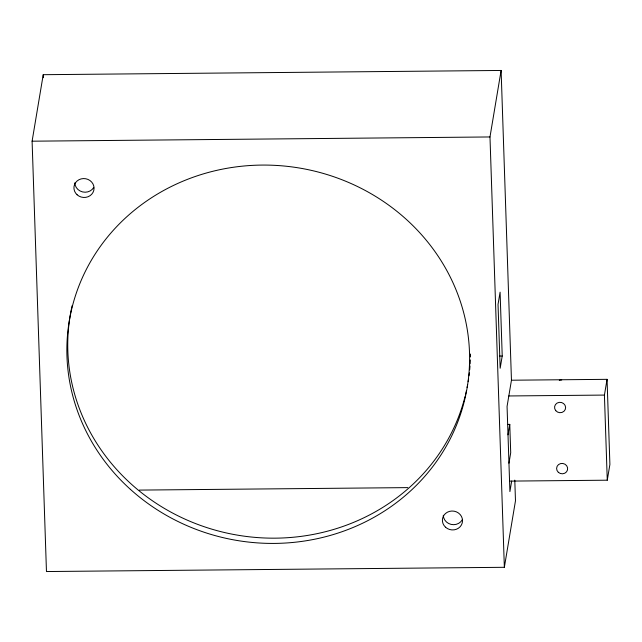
<?xml version="1.0" encoding="UTF-8"?>
<svg xmlns="http://www.w3.org/2000/svg" width="642" height="642" viewBox="0 0 642 642"><rect width="100%" height="100%" fill="white"/><g stroke="black" fill="none" stroke-linecap="round" stroke-linejoin="round"><path stroke-width="0.96" d="M514.788 480.12L515.478 500.808L504.355 567.303L46.465 571.541L32.1 141.192L43.231 74.697L501.113 70.459L511.457 380.216L507.06 406.466L509.909 491.587L511.666 481.091M504.355 567.303L489.982 136.955L501.113 70.459M502.221 356.005L500.166 368.251L498.031 304.412L500.086 292.166L502.221 356.005L499.388 356.029M508.007 434.835L509.764 424.378L507.878 424.394M508.962 463.211L510.711 452.746L509.764 424.378M509.772 481.107L607.268 480.2L604.419 395.079L607.059 379.334L511.457 380.216M607.268 480.2L609.9 464.455L607.059 379.334M32.1 141.192L489.982 136.955M508.817 395.962L604.419 395.079M139.33 490.095L407.766 487.615M43.231 74.697L43.327 77.698M467.641 384.614A201.708 188.812 9.5 0 1 467.087 387.527M466.485 390.424A201.708 188.812 9.5 0 1 465.619 394.26M465.153 396.162A201.708 188.812 9.5 0 1 225.149 532.675A201.708 188.812 9.5 0 1 72.145 305.648M470.474 354.023A201.708 188.812 9.5 0 1 470.434 356.984M470.337 359.953A201.708 188.812 9.5 0 1 470.145 363.918M470.008 365.9A201.708 188.812 9.5 0 1 469.679 369.864M469.366 372.833A201.708 188.812 9.5 0 1 469.013 375.795M468.604 378.748A201.708 188.812 9.5 0 1 468.146 381.685M462.208 519.876A10.087 9.437 9.5 0 1 451.037 524.386A10.087 9.437 9.5 0 1 443.277 515.325M93.748 187.416A10.087 9.437 9.5 0 1 82.577 191.926A10.087 9.437 9.5 0 1 74.809 182.858M559.294 380.313A12.607 11.797 9.5 0 1 561.726 379.952M130.374 489.324A201.708 188.812 9.5 0 0 464.27 401.411A201.708 188.812 9.5 0 0 210.03 172.008A201.708 188.812 9.5 0 0 130.374 489.324M77.104 194.775A10.087 9.437 9.5 0 0 93.796 190.377A10.087 9.437 9.5 0 0 81.085 178.909A10.087 9.437 9.5 0 0 77.104 194.775M445.564 527.234A10.087 9.437 9.5 0 0 462.264 522.837A10.087 9.437 9.5 0 0 449.544 511.369A10.087 9.437 9.5 0 0 445.564 527.234M558.339 472.319A5.545 5.192 9.5 0 0 567.52 469.904A5.545 5.192 9.5 0 0 560.53 463.596A5.545 5.192 9.5 0 0 558.339 472.319M555.771 410.671A5.545 5.192 9.5 0 0 565.249 409.5A5.545 5.192 9.5 0 0 559.254 402.349A5.545 5.192 9.5 0 0 555.771 410.671"/></g></svg>
